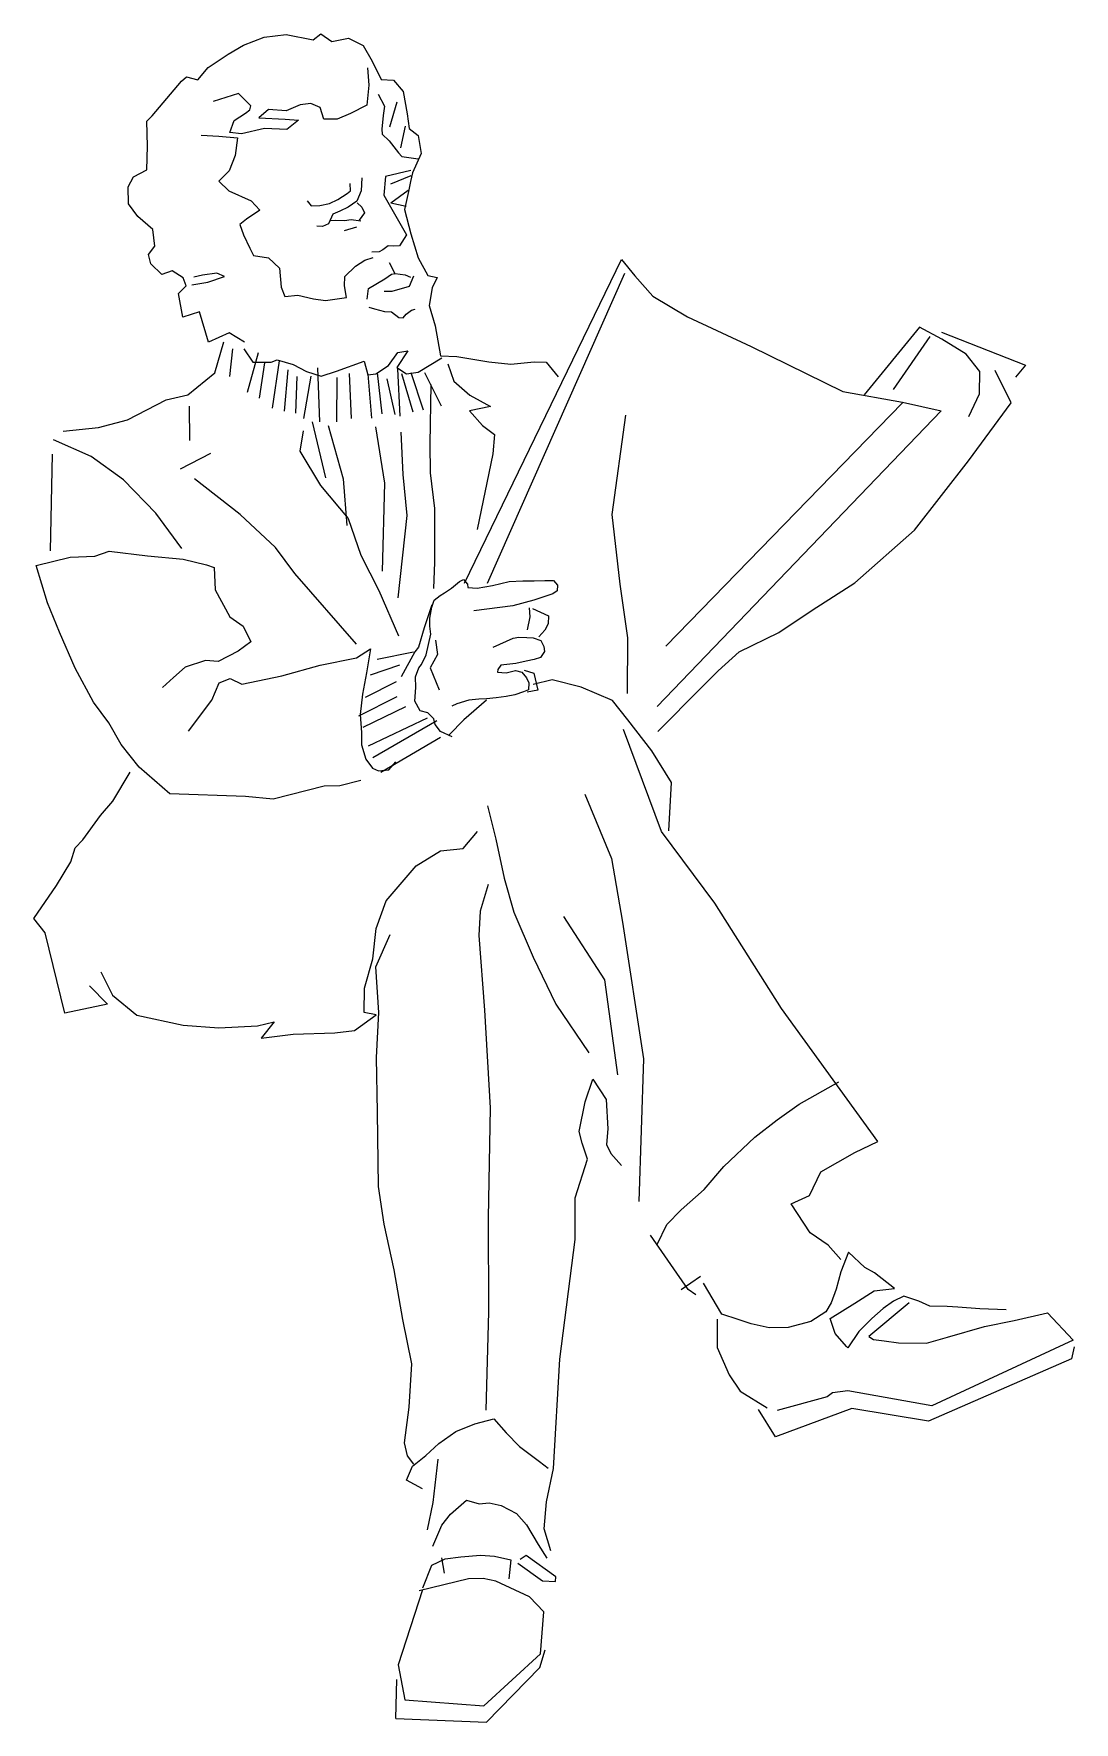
# Model space of a CAD drawing. Header units: millimetres. Extents: x -1630.63 to -1629.78, y 1789.19 to 1790.57.
import ezdxf

# ---------------------------------------------------------------- set-up
doc = ezdxf.new("R2010")
doc.units = ezdxf.units.MM
doc.header["$LTSCALE"] = 10
doc.layers.add('Humanos', color=2, linetype='Continuous')

msp = doc.modelspace()

# ---------------------------------------------------------------- linework, layer by layer
at = {"layer": 'Humanos'}
for p, q in [((-1630.4705, 1790.5507), (-1630.4578, 1790.5581)), ((-1630.4578, 1790.5581), (-1630.4411, 1790.5646)), ((-1630.4411, 1790.5646), (-1630.423, 1790.5666)), ((-1630.423, 1790.5666), (-1630.4011, 1790.5623)), ((-1630.4011, 1790.5623), (-1630.3949, 1790.5673)), ((-1630.3949, 1790.5673), (-1630.386, 1790.561)), ((-1630.386, 1790.561), (-1630.3723, 1790.5637)), ((-1630.3723, 1790.5637), (-1630.3605, 1790.5577)), ((-1630.3605, 1790.5577), (-1630.3531, 1790.5451)), ((-1630.4868, 1790.5399), (-1630.4705, 1790.5507)), ((-1630.3531, 1790.5451), (-1630.3458, 1790.53)), ((-1630.5322, 1790.5004), (-1630.5084, 1790.5288)), ((-1630.5084, 1790.5288), (-1630.5042, 1790.5321)), ((-1630.5042, 1790.5321), (-1630.495, 1790.5299)), ((-1630.495, 1790.5299), (-1630.4868, 1790.5399)), ((-1630.3569, 1790.5395), (-1630.3559, 1790.5254)), ((-1630.3458, 1790.53), (-1630.3358, 1790.5294)), ((-1630.3358, 1790.5294), (-1630.3277, 1790.5203)), ((-1630.4619, 1790.5187), (-1630.4826, 1790.5122)), ((-1630.4519, 1790.5086), (-1630.4619, 1790.5187)), ((-1630.3559, 1790.5254), (-1630.3575, 1790.5092)), ((-1630.3481, 1790.518), (-1630.3429, 1790.5083)), ((-1630.3277, 1790.5203), (-1630.3246, 1790.502)), ((-1630.5366, 1790.496), (-1630.5322, 1790.5004)), ((-1630.4655, 1790.4966), (-1630.4563, 1790.5025)), ((-1630.4563, 1790.5025), (-1630.4526, 1790.5052)), ((-1630.4526, 1790.5052), (-1630.4519, 1790.5086)), ((-1630.4375, 1790.5055), (-1630.4455, 1790.4989)), ((-1630.423, 1790.5046), (-1630.4375, 1790.5055)), ((-1630.4116, 1790.5093), (-1630.423, 1790.5046)), ((-1630.4029, 1790.5106), (-1630.4116, 1790.5093)), ((-1630.3954, 1790.5072), (-1630.4029, 1790.5106)), ((-1630.3924, 1790.4977), (-1630.3954, 1790.5072)), ((-1630.3707, 1790.5023), (-1630.3815, 1790.4976)), ((-1630.3575, 1790.5092), (-1630.3707, 1790.5023)), ((-1630.344, 1790.5007), (-1630.3451, 1790.4897)), ((-1630.3429, 1790.5083), (-1630.344, 1790.5007)), ((-1630.3387, 1790.4916), (-1630.3328, 1790.5118)), ((-1630.3246, 1790.502), (-1630.3229, 1790.4902)), ((-1630.536, 1790.4756), (-1630.5366, 1790.496)), ((-1630.4689, 1790.4869), (-1630.4655, 1790.4966)), ((-1630.4596, 1790.4857), (-1630.4689, 1790.4869)), ((-1630.4407, 1790.49), (-1630.4596, 1790.4857)), ((-1630.4455, 1790.4989), (-1630.4239, 1790.4977)), ((-1630.4227, 1790.4894), (-1630.4407, 1790.49)), ((-1630.4239, 1790.4977), (-1630.413, 1790.497)), ((-1630.413, 1790.497), (-1630.4227, 1790.4894)), ((-1630.3815, 1790.4976), (-1630.3924, 1790.4977)), ((-1630.3451, 1790.4897), (-1630.3448, 1790.4856)), ((-1630.3297, 1790.4743), (-1630.3258, 1790.492)), ((-1630.3229, 1790.4902), (-1630.3157, 1790.4845)), ((-1630.5366, 1790.4563), (-1630.536, 1790.4756)), ((-1630.4923, 1790.4848), (-1630.4779, 1790.484)), ((-1630.4779, 1790.484), (-1630.4628, 1790.4824)), ((-1630.4628, 1790.4824), (-1630.4648, 1790.468)), ((-1630.3448, 1790.4856), (-1630.3393, 1790.48)), ((-1630.3393, 1790.48), (-1630.3317, 1790.4702)), ((-1630.3157, 1790.4845), (-1630.3131, 1790.4698)), ((-1630.4648, 1790.468), (-1630.4695, 1790.4555)), ((-1630.3317, 1790.4702), (-1630.3289, 1790.4672)), ((-1630.3289, 1790.4672), (-1630.3157, 1790.4653)), ((-1630.3131, 1790.4698), (-1630.3203, 1790.4539)), ((-1630.5518, 1790.4427), (-1630.5474, 1790.4506)), ((-1630.5474, 1790.4506), (-1630.5366, 1790.4563)), ((-1630.4695, 1790.4555), (-1630.4781, 1790.4472)), ((-1630.4781, 1790.4472), (-1630.4699, 1790.4392)), ((-1630.3708, 1790.4393), (-1630.3711, 1790.4454)), ((-1630.3614, 1790.4498), (-1630.362, 1790.4393)), ((-1630.3422, 1790.451), (-1630.3435, 1790.4359)), ((-1630.3215, 1790.4559), (-1630.3422, 1790.451)), ((-1630.3379, 1790.4451), (-1630.3212, 1790.4518)), ((-1630.3219, 1790.447), (-1630.3235, 1790.4389)), ((-1630.3203, 1790.4539), (-1630.3219, 1790.447)), ((-1630.5515, 1790.4287), (-1630.5518, 1790.4427)), ((-1630.4699, 1790.4392), (-1630.4517, 1790.4311)), ((-1630.3877, 1790.4291), (-1630.381, 1790.4322)), ((-1630.381, 1790.4322), (-1630.3733, 1790.4371)), ((-1630.3733, 1790.4371), (-1630.3708, 1790.4393)), ((-1630.362, 1790.4393), (-1630.3655, 1790.4309)), ((-1630.3435, 1790.4359), (-1630.3251, 1790.4034)), ((-1630.3379, 1790.4296), (-1630.3237, 1790.4398)), ((-1630.3235, 1790.4389), (-1630.3267, 1790.424)), ((-1630.5439, 1790.4183), (-1630.5515, 1790.4287)), ((-1630.5317, 1790.4078), (-1630.5439, 1790.4183)), ((-1630.4445, 1790.4237), (-1630.4554, 1790.4162)), ((-1630.4517, 1790.4311), (-1630.4445, 1790.4237)), ((-1630.4059, 1790.4312), (-1630.4027, 1790.4271)), ((-1630.4027, 1790.4271), (-1630.3958, 1790.4274)), ((-1630.3958, 1790.4274), (-1630.3877, 1790.4291)), ((-1630.3852, 1790.4203), (-1630.3887, 1790.4124)), ((-1630.3793, 1790.4228), (-1630.3852, 1790.4203)), ((-1630.3727, 1790.4259), (-1630.3793, 1790.4228)), ((-1630.3655, 1790.4309), (-1630.3727, 1790.4259)), ((-1630.3652, 1790.4296), (-1630.3614, 1790.4261)), ((-1630.3592, 1790.4214), (-1630.3637, 1790.4153)), ((-1630.3614, 1790.4261), (-1630.3592, 1790.4214)), ((-1630.3379, 1790.4296), (-1630.3254, 1790.4267)), ((-1630.3267, 1790.424), (-1630.3215, 1790.4043)), ((-1630.5302, 1790.3942), (-1630.5317, 1790.4078)), ((-1630.4554, 1790.4162), (-1630.461, 1790.4119)), ((-1630.461, 1790.4119), (-1630.458, 1790.4035)), ((-1630.3935, 1790.4103), (-1630.3981, 1790.4106)), ((-1630.3887, 1790.4124), (-1630.3935, 1790.4103)), ((-1630.3874, 1790.4151), (-1630.3832, 1790.4155)), ((-1630.3832, 1790.4155), (-1630.3757, 1790.4151)), ((-1630.3757, 1790.4151), (-1630.3703, 1790.416)), ((-1630.3755, 1790.4069), (-1630.3655, 1790.4099)), ((-1630.3703, 1790.416), (-1630.3622, 1790.4148)), ((-1630.3215, 1790.4043), (-1630.3156, 1790.3848)), ((-1630.5352, 1790.3875), (-1630.5302, 1790.3942)), ((-1630.458, 1790.4035), (-1630.4528, 1790.3927)), ((-1630.4528, 1790.3927), (-1630.4496, 1790.3867)), ((-1630.3444, 1790.3912), (-1630.3473, 1790.3895)), ((-1630.3401, 1790.3944), (-1630.3444, 1790.3912)), ((-1630.3354, 1790.3941), (-1630.3401, 1790.3944)), ((-1630.3307, 1790.3944), (-1630.3354, 1790.3941)), ((-1630.3251, 1790.4034), (-1630.3307, 1790.3944)), ((-1630.5333, 1790.3799), (-1630.5352, 1790.3875)), ((-1630.5245, 1790.3712), (-1630.5333, 1790.3799)), ((-1630.4496, 1790.3867), (-1630.4374, 1790.3848)), ((-1630.4374, 1790.3848), (-1630.4286, 1790.3762)), ((-1630.3753, 1790.3696), (-1630.3667, 1790.3778)), ((-1630.3667, 1790.3778), (-1630.3589, 1790.3827)), ((-1630.3589, 1790.3827), (-1630.3523, 1790.3851)), ((-1630.3473, 1790.3895), (-1630.3532, 1790.3893)), ((-1630.3392, 1790.3809), (-1630.3344, 1790.3713)), ((-1630.3156, 1790.3848), (-1630.3076, 1790.3704)), ((-1630.2777, 1790.1196), (-1630.15, 1790.3835)), ((-1630.15, 1790.3835), (-1630.1391, 1790.37)), ((-1630.5161, 1790.3742), (-1630.5245, 1790.3712)), ((-1630.5071, 1790.3684), (-1630.5161, 1790.3742)), ((-1630.5047, 1790.3619), (-1630.5071, 1790.3684)), ((-1630.5, 1790.3628), (-1630.487, 1790.3649)), ((-1630.4914, 1790.3705), (-1630.4984, 1790.369)), ((-1630.4796, 1790.3721), (-1630.4914, 1790.3705)), ((-1630.487, 1790.3649), (-1630.4733, 1790.3694)), ((-1630.4733, 1790.3694), (-1630.4796, 1790.3721)), ((-1630.4286, 1790.3762), (-1630.4271, 1790.3609)), ((-1630.3757, 1790.362), (-1630.3753, 1790.3696)), ((-1630.3561, 1790.3597), (-1630.3428, 1790.3677)), ((-1630.3428, 1790.3677), (-1630.3374, 1790.3714)), ((-1630.3374, 1790.3714), (-1630.3344, 1790.3719)), ((-1630.3344, 1790.3719), (-1630.3263, 1790.3708)), ((-1630.3263, 1790.3708), (-1630.3217, 1790.3689)), ((-1630.3193, 1790.3699), (-1630.3228, 1790.3613)), ((-1630.3076, 1790.3704), (-1630.3002, 1790.3688)), ((-1630.3002, 1790.3688), (-1630.3042, 1790.3602)), ((-1630.2591, 1790.1197), (-1630.1471, 1790.3722)), ((-1630.1391, 1790.37), (-1630.1244, 1790.3534)), ((-1630.5109, 1790.3557), (-1630.5047, 1790.3619)), ((-1630.5073, 1790.3364), (-1630.5109, 1790.3557)), ((-1630.4271, 1790.3609), (-1630.4241, 1790.3531)), ((-1630.4241, 1790.3531), (-1630.4135, 1790.3543)), ((-1630.4135, 1790.3543), (-1630.4009, 1790.3513)), ((-1630.4009, 1790.3513), (-1630.3911, 1790.35)), ((-1630.3911, 1790.35), (-1630.374, 1790.3525)), ((-1630.374, 1790.3525), (-1630.3757, 1790.362)), ((-1630.3572, 1790.3511), (-1630.3561, 1790.3597)), ((-1630.337, 1790.3574), (-1630.3434, 1790.3573)), ((-1630.3228, 1790.3613), (-1630.337, 1790.3574)), ((-1630.3042, 1790.3602), (-1630.3067, 1790.3459)), ((-1630.1244, 1790.3534), (-1630.0962, 1790.3366)), ((-1630.4936, 1790.3408), (-1630.5073, 1790.3364)), ((-1630.4863, 1790.3159), (-1630.4936, 1790.3408)), ((-1630.3558, 1790.3445), (-1630.3512, 1790.3431)), ((-1630.3512, 1790.3431), (-1630.3431, 1790.341)), ((-1630.3431, 1790.341), (-1630.3373, 1790.3406)), ((-1630.3373, 1790.3406), (-1630.3313, 1790.3361)), ((-1630.3313, 1790.3361), (-1630.3278, 1790.3359)), ((-1630.3278, 1790.3359), (-1630.3253, 1790.3388)), ((-1630.3253, 1790.3388), (-1630.3209, 1790.342)), ((-1630.3209, 1790.342), (-1630.318, 1790.343)), ((-1630.3067, 1790.3459), (-1630.3018, 1790.3292)), ((-1630.0962, 1790.3366), (-1630.0444, 1790.3126)), ((-1630.4696, 1790.3237), (-1630.4863, 1790.3159)), ((-1630.4572, 1790.316), (-1630.4696, 1790.3237)), ((-1630.3018, 1790.3292), (-1630.2974, 1790.305)), ((-1629.9071, 1790.3281), (-1629.9523, 1790.273)), ((-1629.889, 1790.3184), (-1629.9071, 1790.3281)), ((-1629.8892, 1790.3242), (-1629.8208, 1790.2974)), ((-1630.4813, 1790.2911), (-1630.474, 1790.3163)), ((-1630.4668, 1790.3107), (-1630.4693, 1790.2881)), ((-1630.4575, 1790.3107), (-1630.4504, 1790.2998)), ((-1630.3398, 1790.297), (-1630.3322, 1790.3077)), ((-1630.324, 1790.3089), (-1630.3329, 1790.2954)), ((-1630.3322, 1790.3077), (-1630.324, 1790.3089)), ((-1630.0444, 1790.3126), (-1629.9696, 1790.2757)), ((-1629.8987, 1790.3206), (-1629.9287, 1790.2775)), ((-1629.8692, 1790.3061), (-1629.889, 1790.3184)), ((-1630.446, 1790.3072), (-1630.4549, 1790.2751)), ((-1630.4504, 1790.2998), (-1630.4353, 1790.2996)), ((-1630.4407, 1790.2992), (-1630.4451, 1790.2704)), ((-1630.4353, 1790.2996), (-1630.4305, 1790.3017)), ((-1630.4289, 1790.3009), (-1630.4346, 1790.2623)), ((-1630.4305, 1790.3017), (-1630.4174, 1790.2979)), ((-1630.4174, 1790.2979), (-1630.4066, 1790.2921)), ((-1630.3977, 1790.2951), (-1630.3961, 1790.2512)), ((-1630.3821, 1790.2924), (-1630.3595, 1790.3004)), ((-1630.3595, 1790.3004), (-1630.3566, 1790.2893)), ((-1630.3502, 1790.2901), (-1630.3398, 1790.297)), ((-1630.3329, 1790.2954), (-1630.3251, 1790.2903)), ((-1630.3325, 1790.2942), (-1630.3306, 1790.2556)), ((-1630.3157, 1790.2916), (-1630.2963, 1790.3033)), ((-1630.2974, 1790.305), (-1630.2841, 1790.3042)), ((-1630.2915, 1790.2983), (-1630.2864, 1790.2841)), ((-1630.2841, 1790.3042), (-1630.258, 1790.2999)), ((-1630.258, 1790.2999), (-1630.24, 1790.2982)), ((-1630.24, 1790.2982), (-1630.2212, 1790.3001)), ((-1630.2212, 1790.3001), (-1630.2114, 1790.2996)), ((-1630.2114, 1790.2996), (-1630.2016, 1790.2878)), ((-1629.8579, 1790.2921), (-1629.8692, 1790.3061)), ((-1629.8208, 1790.2974), (-1629.829, 1790.2874)), ((-1630.5033, 1790.2732), (-1630.4813, 1790.2911)), ((-1630.4217, 1790.2935), (-1630.4248, 1790.2599)), ((-1630.4145, 1790.2879), (-1630.4155, 1790.2582)), ((-1630.4088, 1790.2538), (-1630.4028, 1790.2884)), ((-1630.4066, 1790.2921), (-1630.3946, 1790.2884)), ((-1630.3946, 1790.2884), (-1630.3821, 1790.2924)), ((-1630.3819, 1790.2872), (-1630.3821, 1790.2511)), ((-1630.3717, 1790.2906), (-1630.3703, 1790.2539)), ((-1630.3566, 1790.2893), (-1630.3502, 1790.2901)), ((-1630.3566, 1790.2898), (-1630.3535, 1790.2541)), ((-1630.349, 1790.2911), (-1630.3451, 1790.2576)), ((-1630.3411, 1790.286), (-1630.3346, 1790.257)), ((-1630.3292, 1790.2905), (-1630.3199, 1790.2592)), ((-1630.3251, 1790.2903), (-1630.3157, 1790.2916)), ((-1630.3215, 1790.2912), (-1630.3116, 1790.261)), ((-1630.3105, 1790.2913), (-1630.2969, 1790.2642)), ((-1630.3052, 1790.2816), (-1630.3062, 1790.2332)), ((-1630.2864, 1790.2841), (-1630.2736, 1790.2728)), ((-1629.8583, 1790.274), (-1629.8579, 1790.2921)), ((-1629.8325, 1790.2666), (-1629.8455, 1790.293)), ((-1630.5523, 1790.2527), (-1630.521, 1790.2689)), ((-1630.521, 1790.2689), (-1630.5033, 1790.2732)), ((-1630.2736, 1790.2728), (-1630.2566, 1790.2637)), ((-1630.1139, 1790.0683), (-1629.9211, 1790.2666)), ((-1629.9696, 1790.2757), (-1629.9211, 1790.2671)), ((-1629.9211, 1790.2671), (-1629.8894, 1790.2601)), ((-1629.8672, 1790.2192), (-1629.8325, 1790.2666)), ((-1629.867, 1790.2553), (-1629.8583, 1790.274)), ((-1630.576, 1790.2464), (-1630.5523, 1790.2527)), ((-1630.5022, 1790.2638), (-1630.5019, 1790.2358)), ((-1630.2566, 1790.2637), (-1630.2738, 1790.26)), ((-1630.2738, 1790.26), (-1630.2633, 1790.2482)), ((-1630.1467, 1790.2565), (-1630.1579, 1790.1757)), ((-1629.8894, 1790.2601), (-1630.1208, 1790.019)), ((-1630.6048, 1790.2434), (-1630.576, 1790.2464)), ((-1630.4094, 1790.2438), (-1630.4121, 1790.2271)), ((-1630.4019, 1790.251), (-1630.3912, 1790.2055)), ((-1630.3888, 1790.248), (-1630.3766, 1790.2046)), ((-1630.3504, 1790.2469), (-1630.343, 1790.201)), ((-1630.3296, 1790.2427), (-1630.3281, 1790.2083)), ((-1630.2633, 1790.2482), (-1630.2533, 1790.2407)), ((-1630.2533, 1790.2407), (-1630.2547, 1790.2251)), ((-1630.582, 1790.2229), (-1630.6128, 1790.2363)), ((-1630.5091, 1790.2129), (-1630.4845, 1790.2255)), ((-1630.4121, 1790.2271), (-1630.3951, 1790.1993)), ((-1630.3062, 1790.2332), (-1630.3059, 1790.2094)), ((-1630.2547, 1790.2251), (-1630.2676, 1790.1634)), ((-1630.615, 1790.146), (-1630.6135, 1790.2247)), ((-1630.5557, 1790.2039), (-1630.582, 1790.2229)), ((-1629.9113, 1790.1627), (-1629.8672, 1790.2192)), ((-1630.5293, 1790.1767), (-1630.5557, 1790.2039)), ((-1630.4606, 1790.1756), (-1630.4979, 1790.2046)), ((-1630.3951, 1790.1993), (-1630.3726, 1790.1724)), ((-1630.3766, 1790.2046), (-1630.3736, 1790.1666)), ((-1630.343, 1790.201), (-1630.3448, 1790.1293)), ((-1630.3281, 1790.2083), (-1630.3247, 1790.1748)), ((-1630.3059, 1790.2094), (-1630.3022, 1790.1805)), ((-1630.5081, 1790.148), (-1630.5293, 1790.1767)), ((-1630.4318, 1790.1488), (-1630.4606, 1790.1756)), ((-1630.3726, 1790.1724), (-1630.3622, 1790.1425)), ((-1630.3247, 1790.1748), (-1630.3321, 1790.1076)), ((-1630.3022, 1790.1805), (-1630.3024, 1790.1367)), ((-1630.1579, 1790.1757), (-1630.1512, 1790.1187)), ((-1629.9599, 1790.12), (-1629.9113, 1790.1627)), ((-1630.5791, 1790.1416), (-1630.5673, 1790.1456)), ((-1630.5673, 1790.1456), (-1630.536, 1790.142)), ((-1630.416, 1790.1276), (-1630.4318, 1790.1488)), ((-1630.3622, 1790.1425), (-1630.3475, 1790.1137)), ((-1630.6269, 1790.1339), (-1630.599, 1790.1409)), ((-1630.6175, 1790.1035), (-1630.6269, 1790.1339)), ((-1630.599, 1790.1409), (-1630.5791, 1790.1416)), ((-1630.536, 1790.142), (-1630.507, 1790.1391)), ((-1630.507, 1790.1391), (-1630.4879, 1790.1345)), ((-1630.4879, 1790.1345), (-1630.4817, 1790.1325)), ((-1630.4817, 1790.1325), (-1630.4809, 1790.1143)), ((-1630.3024, 1790.1367), (-1630.3031, 1790.1153)), ((-1630.3657, 1790.0699), (-1630.416, 1790.1276)), ((-1630.294, 1790.1117), (-1630.2885, 1790.1156)), ((-1630.2885, 1790.1156), (-1630.2818, 1790.121)), ((-1630.2818, 1790.121), (-1630.2787, 1790.1225)), ((-1630.2787, 1790.1225), (-1630.2754, 1790.1188)), ((-1630.2754, 1790.1188), (-1630.2751, 1790.116)), ((-1630.2751, 1790.116), (-1630.2675, 1790.1156)), ((-1630.2675, 1790.1156), (-1630.255, 1790.1177)), ((-1630.255, 1790.1177), (-1630.2415, 1790.1211)), ((-1630.2415, 1790.1211), (-1630.2303, 1790.1216)), ((-1630.2303, 1790.1216), (-1630.221, 1790.1215)), ((-1630.221, 1790.1215), (-1630.2123, 1790.1217)), ((-1630.2123, 1790.1217), (-1630.2053, 1790.1218)), ((-1630.2053, 1790.1218), (-1630.202, 1790.1181)), ((-1630.202, 1790.1181), (-1630.2023, 1790.1135)), ((-1630.1512, 1790.1187), (-1630.145, 1790.0752)), ((-1629.9945, 1790.0975), (-1629.9599, 1790.12)), ((-1630.6077, 1790.0796), (-1630.6175, 1790.1035)), ((-1630.4809, 1790.1143), (-1630.4689, 1790.0921)), ((-1630.3475, 1790.1137), (-1630.3315, 1790.0766)), ((-1630.3044, 1790.1019), (-1630.3108, 1790.0831)), ((-1630.3045, 1790.1002), (-1630.3025, 1790.1059)), ((-1630.3025, 1790.1059), (-1630.2976, 1790.1096)), ((-1630.2976, 1790.1096), (-1630.294, 1790.1117)), ((-1630.2214, 1790.1059), (-1630.2385, 1790.1011)), ((-1630.2059, 1790.1109), (-1630.2214, 1790.1059)), ((-1630.2023, 1790.1135), (-1630.2059, 1790.1109)), ((-1630.4689, 1790.0921), (-1630.4582, 1790.0845)), ((-1630.3062, 1790.091), (-1630.3045, 1790.1002)), ((-1630.3061, 1790.0845), (-1630.3062, 1790.091)), ((-1630.2385, 1790.1011), (-1630.2702, 1790.0971)), ((-1630.2245, 1790.0921), (-1630.2268, 1790.0817)), ((-1630.2252, 1790.0996), (-1630.2245, 1790.0921)), ((-1630.2223, 1790.099), (-1630.2093, 1790.0929)), ((-1630.2093, 1790.0929), (-1630.2097, 1790.0866)), ((-1630.0217, 1790.0793), (-1629.9945, 1790.0975)), ((-1630.5949, 1790.0504), (-1630.6077, 1790.0796)), ((-1630.4582, 1790.0845), (-1630.4519, 1790.0718)), ((-1630.3108, 1790.0831), (-1630.3152, 1790.0675)), ((-1630.3091, 1790.0613), (-1630.3053, 1790.0781)), ((-1630.3053, 1790.0781), (-1630.3061, 1790.0845)), ((-1630.2544, 1790.0675), (-1630.2383, 1790.0747)), ((-1630.2383, 1790.0747), (-1630.2336, 1790.0756)), ((-1630.2336, 1790.0756), (-1630.2271, 1790.0753)), ((-1630.2271, 1790.0753), (-1630.222, 1790.075)), ((-1630.222, 1790.075), (-1630.2156, 1790.0729)), ((-1630.2123, 1790.0814), (-1630.2173, 1790.0759)), ((-1630.2097, 1790.0866), (-1630.2123, 1790.0814)), ((-1630.145, 1790.0752), (-1630.1453, 1790.0297)), ((-1630.0541, 1790.0637), (-1630.0217, 1790.0793)), ((-1630.4623, 1790.0643), (-1630.4785, 1790.0559)), ((-1630.4519, 1790.0718), (-1630.4623, 1790.0643)), ((-1630.3659, 1790.0587), (-1630.3543, 1790.0662)), ((-1630.3543, 1790.0662), (-1630.3577, 1790.0466)), ((-1630.3489, 1790.0578), (-1630.3194, 1790.0637)), ((-1630.3183, 1790.0637), (-1630.3294, 1790.0433)), ((-1630.3152, 1790.0675), (-1630.3183, 1790.0637)), ((-1630.313, 1790.0534), (-1630.3091, 1790.0613)), ((-1630.2997, 1790.0614), (-1630.3057, 1790.0506)), ((-1630.3014, 1790.0732), (-1630.2997, 1790.0614)), ((-1630.2126, 1790.0639), (-1630.2159, 1790.059)), ((-1630.2156, 1790.0729), (-1630.2131, 1790.0681)), ((-1630.2131, 1790.0681), (-1630.2126, 1790.0639)), ((-1630.0713, 1790.0483), (-1630.0541, 1790.0637)), ((-1630.5801, 1790.0227), (-1630.5949, 1790.0504)), ((-1630.5055, 1790.0511), (-1630.5149, 1790.0428)), ((-1630.4889, 1790.0565), (-1630.5055, 1790.0511)), ((-1630.4785, 1790.0559), (-1630.4889, 1790.0565)), ((-1630.4267, 1790.0442), (-1630.3953, 1790.0529)), ((-1630.3953, 1790.0529), (-1630.3659, 1790.0587)), ((-1630.3577, 1790.0466), (-1630.361, 1790.0293)), ((-1630.3543, 1790.0448), (-1630.3305, 1790.0532)), ((-1630.3178, 1790.0432), (-1630.315, 1790.0507)), ((-1630.315, 1790.0507), (-1630.313, 1790.0534)), ((-1630.3057, 1790.0506), (-1630.2985, 1790.0327)), ((-1630.2508, 1790.0493), (-1630.2509, 1790.047)), ((-1630.2509, 1790.047), (-1630.2439, 1790.0466)), ((-1630.2483, 1790.0527), (-1630.2508, 1790.0493)), ((-1630.236, 1790.0543), (-1630.2483, 1790.0527)), ((-1630.2439, 1790.0466), (-1630.2363, 1790.0485)), ((-1630.2363, 1790.0485), (-1630.2311, 1790.047)), ((-1630.2277, 1790.0561), (-1630.236, 1790.0543)), ((-1630.2311, 1790.047), (-1630.2274, 1790.0426)), ((-1630.2293, 1790.0486), (-1630.2213, 1790.0464)), ((-1630.2212, 1790.0574), (-1630.2277, 1790.0561)), ((-1630.2213, 1790.0464), (-1630.218, 1790.0323)), ((-1630.2159, 1790.059), (-1630.2212, 1790.0574)), ((-1630.0849, 1790.0344), (-1630.0713, 1790.0483)), ((-1630.5149, 1790.0428), (-1630.524, 1790.0347)), ((-1630.4838, 1790.0242), (-1630.4778, 1790.0384)), ((-1630.4778, 1790.0384), (-1630.4688, 1790.042)), ((-1630.4688, 1790.042), (-1630.4592, 1790.0373)), ((-1630.4592, 1790.0373), (-1630.4267, 1790.0442)), ((-1630.3584, 1790.0268), (-1630.3331, 1790.0394)), ((-1630.3182, 1790.0234), (-1630.3176, 1790.0345)), ((-1630.3176, 1790.0345), (-1630.3178, 1790.0432)), ((-1630.2256, 1790.0327), (-1630.2297, 1790.0311)), ((-1630.2274, 1790.0426), (-1630.2253, 1790.0385)), ((-1630.2253, 1790.0385), (-1630.2256, 1790.0327)), ((-1630.2065, 1790.0409), (-1630.2218, 1790.0371)), ((-1630.1828, 1790.0349), (-1630.2065, 1790.0409)), ((-1630.1573, 1790.0241), (-1630.1828, 1790.0349)), ((-1630.1203, 1789.9987), (-1630.0849, 1790.0344)), ((-1630.5676, 1790.0057), (-1630.5801, 1790.0227)), ((-1630.5027, 1789.999), (-1630.4838, 1790.0242)), ((-1630.3639, 1790.0115), (-1630.3327, 1790.0272)), ((-1630.361, 1790.0293), (-1630.3627, 1790.0126)), ((-1630.3603, 1790.0024), (-1630.3255, 1790.0191)), ((-1630.314, 1790.0156), (-1630.3182, 1790.0234)), ((-1630.284, 1790.0214), (-1630.2882, 1790.0193)), ((-1630.2744, 1790.0243), (-1630.284, 1790.0214)), ((-1630.2599, 1790.0242), (-1630.2783, 1790.0082)), ((-1630.2662, 1790.025), (-1630.2744, 1790.0243)), ((-1630.2598, 1790.0253), (-1630.2662, 1790.025)), ((-1630.2521, 1790.0261), (-1630.2598, 1790.0253)), ((-1630.2439, 1790.0272), (-1630.2521, 1790.0261)), ((-1630.2368, 1790.0287), (-1630.2439, 1790.0272)), ((-1630.2297, 1790.0311), (-1630.2368, 1790.0287)), ((-1630.218, 1790.0323), (-1630.2269, 1790.0309)), ((-1630.1447, 1790.0082), (-1630.1573, 1790.0241)), ((-1630.5576, 1789.9881), (-1630.5676, 1790.0057)), ((-1630.3627, 1790.0126), (-1630.3617, 1789.9979)), ((-1630.356, 1789.987), (-1630.308, 1790.0099)), ((-1630.3524, 1789.9775), (-1630.3005, 1790.0078)), ((-1630.3078, 1790.0141), (-1630.314, 1790.0156)), ((-1630.3027, 1790.0091), (-1630.3078, 1790.0141)), ((-1630.3018, 1790.0044), (-1630.3027, 1790.0091)), ((-1630.2783, 1790.0082), (-1630.2902, 1789.9961)), ((-1630.1252, 1789.9831), (-1630.1447, 1790.0082)), ((-1630.3617, 1789.9979), (-1630.3617, 1789.988)), ((-1630.3461, 1789.9655), (-1630.2973, 1789.9942)), ((-1630.2975, 1789.9988), (-1630.3018, 1790.0044)), ((-1630.2879, 1789.9943), (-1630.2975, 1789.9988)), ((-1630.1173, 1789.9174), (-1630.1482, 1790.0003)), ((-1630.5429, 1789.9698), (-1630.5576, 1789.9881)), ((-1630.3617, 1789.988), (-1630.3583, 1789.9762)), ((-1630.1092, 1789.9572), (-1630.1252, 1789.9831)), ((-1630.5643, 1789.9419), (-1630.5501, 1789.9655)), ((-1630.518, 1789.948), (-1630.5429, 1789.9698)), ((-1630.3583, 1789.9762), (-1630.3529, 1789.9689)), ((-1630.3529, 1789.9689), (-1630.3478, 1789.9668)), ((-1630.3478, 1789.9668), (-1630.3396, 1789.9674)), ((-1630.3396, 1789.9674), (-1630.3339, 1789.9741)), ((-1630.3922, 1789.9541), (-1630.4336, 1789.9437)), ((-1630.3793, 1789.9546), (-1630.3922, 1789.9541)), ((-1630.3623, 1789.9589), (-1630.3793, 1789.9546)), ((-1630.1114, 1789.9177), (-1630.1092, 1789.9572)), ((-1630.5743, 1789.9303), (-1630.5643, 1789.9419)), ((-1630.4563, 1789.9457), (-1630.518, 1789.948)), ((-1630.4336, 1789.9437), (-1630.4563, 1789.9457)), ((-1630.259, 1789.9383), (-1630.2524, 1789.9111)), ((-1630.1797, 1789.9478), (-1630.1582, 1789.8952)), ((-1630.5889, 1789.9106), (-1630.5743, 1789.9303)), ((-1630.5951, 1789.904), (-1630.5889, 1789.9106)), ((-1630.279, 1789.9033), (-1630.2672, 1789.9173)), ((-1630.2524, 1789.9111), (-1630.2454, 1789.8792)), ((-1630.074, 1789.8589), (-1630.1173, 1789.9174)), ((-1630.5986, 1789.8925), (-1630.5951, 1789.904)), ((-1630.3173, 1789.8892), (-1630.2973, 1789.9015)), ((-1630.2973, 1789.9015), (-1630.279, 1789.9033)), ((-1630.1582, 1789.8952), (-1630.149, 1789.8434)), ((-1630.6102, 1789.8734), (-1630.5986, 1789.8925)), ((-1630.3416, 1789.8609), (-1630.3173, 1789.8892)), ((-1630.6287, 1789.8465), (-1630.6102, 1789.8734)), ((-1630.2585, 1789.8742), (-1630.2651, 1789.8524)), ((-1630.2454, 1789.8792), (-1630.2377, 1789.8515)), ((-1630.3499, 1789.8381), (-1630.3416, 1789.8609)), ((-1630.0195, 1789.773), (-1630.074, 1789.8589)), ((-1630.6194, 1789.8348), (-1630.6287, 1789.8465)), ((-1630.2651, 1789.8524), (-1630.2662, 1789.8326)), ((-1630.2377, 1789.8515), (-1630.2218, 1789.8149)), ((-1630.1971, 1789.848), (-1630.1639, 1789.7964)), ((-1630.149, 1789.8434), (-1630.1321, 1789.7321)), ((-1630.6034, 1789.7692), (-1630.6194, 1789.8348)), ((-1630.3524, 1789.8136), (-1630.3499, 1789.8381)), ((-1630.35, 1789.8071), (-1630.3385, 1789.8333)), ((-1630.2662, 1789.8326), (-1630.2616, 1789.7717)), ((-1630.3592, 1789.7895), (-1630.3524, 1789.8136)), ((-1630.2218, 1789.8149), (-1630.2035, 1789.7766)), ((-1630.5741, 1789.803), (-1630.5647, 1789.7838)), ((-1630.3475, 1789.7697), (-1630.35, 1789.8071)), ((-1630.5834, 1789.7914), (-1630.5686, 1789.7765)), ((-1630.3596, 1789.7697), (-1630.3592, 1789.7895)), ((-1630.1639, 1789.7964), (-1630.1532, 1789.7189)), ((-1630.5686, 1789.7765), (-1630.6034, 1789.7692)), ((-1630.5647, 1789.7838), (-1630.5447, 1789.7675)), ((-1630.2616, 1789.7717), (-1630.2568, 1789.6922)), ((-1630.2035, 1789.7766), (-1630.1766, 1789.737)), ((-1629.9411, 1789.6647), (-1630.0195, 1789.773)), ((-1630.5447, 1789.7675), (-1630.5071, 1789.7595)), ((-1630.5071, 1789.7595), (-1630.4781, 1789.7574)), ((-1630.4781, 1789.7574), (-1630.4465, 1789.759)), ((-1630.4465, 1789.759), (-1630.433, 1789.7623)), ((-1630.433, 1789.7623), (-1630.4436, 1789.7489)), ((-1630.3675, 1789.755), (-1630.3499, 1789.768)), ((-1630.3499, 1789.768), (-1630.3596, 1789.7697)), ((-1630.3496, 1789.733), (-1630.3475, 1789.7697)), ((-1630.4436, 1789.7489), (-1630.4173, 1789.752)), ((-1630.4173, 1789.752), (-1630.3834, 1789.7531)), ((-1630.3834, 1789.7531), (-1630.3675, 1789.755)), ((-1630.3486, 1789.6886), (-1630.3496, 1789.733)), ((-1630.1321, 1789.7321), (-1630.1358, 1789.6158)), ((-1630.1796, 1789.6971), (-1630.1732, 1789.7154)), ((-1630.1732, 1789.7154), (-1630.1625, 1789.6989)), ((-1630.0053, 1789.6952), (-1629.9728, 1789.7132)), ((-1630.348, 1789.6279), (-1630.3486, 1789.6886)), ((-1630.2568, 1789.6922), (-1630.2585, 1789.6025)), ((-1630.1845, 1789.6729), (-1630.1796, 1789.6971)), ((-1630.1625, 1789.6989), (-1630.161, 1789.675)), ((-1630.023, 1789.6822), (-1630.0053, 1789.6952)), ((-1630.161, 1789.675), (-1630.1622, 1789.6622)), ((-1630.0413, 1789.6681), (-1630.023, 1789.6822)), ((-1630.182, 1789.6634), (-1630.1845, 1789.6729)), ((-1630.1776, 1789.6503), (-1630.182, 1789.6634)), ((-1630.1622, 1789.6622), (-1630.1587, 1789.655)), ((-1630.0665, 1789.6444), (-1630.0413, 1789.6681)), ((-1629.9597, 1789.6558), (-1629.9411, 1789.6647)), ((-1630.1876, 1789.6187), (-1630.1776, 1789.6503)), ((-1630.1587, 1789.655), (-1630.1499, 1789.6452)), ((-1629.9875, 1789.6399), (-1629.9597, 1789.6558)), ((-1630.0827, 1789.6255), (-1630.0665, 1789.6444)), ((-1629.9967, 1789.6206), (-1629.9875, 1789.6399)), ((-1630.3434, 1789.5974), (-1630.348, 1789.6279)), ((-1630.1012, 1789.6091), (-1630.0827, 1789.6255)), ((-1630.0118, 1789.614), (-1629.9967, 1789.6206)), ((-1630.1877, 1789.5849), (-1630.1876, 1789.6187)), ((-1630.113, 1789.597), (-1630.1012, 1789.6091)), ((-1629.9961, 1789.5902), (-1630.0118, 1789.614)), ((-1630.335, 1789.5602), (-1630.3434, 1789.5974)), ((-1630.2585, 1789.6025), (-1630.2582, 1789.526)), ((-1630.121, 1789.5806), (-1630.113, 1789.597)), ((-1630.2003, 1789.4872), (-1630.1877, 1789.5849)), ((-1630.0956, 1789.5441), (-1630.1263, 1789.5884)), ((-1629.9816, 1789.5801), (-1629.9961, 1789.5902)), ((-1629.9712, 1789.5685), (-1629.9816, 1789.5801)), ((-1629.9651, 1789.5745), (-1629.9711, 1789.5585)), ((-1629.9516, 1789.562), (-1629.9651, 1789.5745)), ((-1630.328, 1789.5195), (-1630.335, 1789.5602)), ((-1630.0856, 1789.5546), (-1630.1014, 1789.5438)), ((-1629.9711, 1789.5585), (-1629.975, 1789.5442)), ((-1629.9437, 1789.5576), (-1629.9516, 1789.562)), ((-1629.9276, 1789.545), (-1629.9437, 1789.5576)), ((-1630.0895, 1789.5396), (-1630.0956, 1789.5441)), ((-1630.0682, 1789.5239), (-1630.0831, 1789.5493)), ((-1629.975, 1789.5442), (-1629.9791, 1789.5333)), ((-1629.9598, 1789.5328), (-1629.9441, 1789.5429)), ((-1629.9441, 1789.5429), (-1629.9276, 1789.545)), ((-1629.9198, 1789.5387), (-1629.9282, 1789.5345)), ((-1629.9077, 1789.5345), (-1629.9198, 1789.5387)), ((-1630.2582, 1789.526), (-1630.2605, 1789.4457)), ((-1630.055, 1789.5197), (-1630.0682, 1789.5239)), ((-1629.9835, 1789.526), (-1629.9956, 1789.5179)), ((-1629.9791, 1789.5333), (-1629.9835, 1789.526)), ((-1629.9798, 1789.5205), (-1629.9598, 1789.5328)), ((-1629.9155, 1789.5331), (-1629.9485, 1789.5059)), ((-1629.9367, 1789.5285), (-1629.9459, 1789.5204)), ((-1629.9282, 1789.5345), (-1629.9367, 1789.5285)), ((-1629.8986, 1789.5305), (-1629.9077, 1789.5345)), ((-1629.8847, 1789.5302), (-1629.8986, 1789.5305)), ((-1629.876, 1789.5297), (-1629.8847, 1789.5302)), ((-1629.858, 1789.5282), (-1629.876, 1789.5297)), ((-1629.8365, 1789.5274), (-1629.858, 1789.5282)), ((-1629.83, 1789.5189), (-1629.8028, 1789.525)), ((-1629.8028, 1789.525), (-1629.7819, 1789.5028)), ((-1630.3208, 1789.4836), (-1630.328, 1789.5195)), ((-1630.072, 1789.52), (-1630.0721, 1789.4967)), ((-1630.0442, 1789.516), (-1630.055, 1789.5197)), ((-1630.0297, 1789.5129), (-1630.0442, 1789.516)), ((-1630.0141, 1789.5131), (-1630.0297, 1789.5129)), ((-1629.9956, 1789.5179), (-1630.0141, 1789.5131)), ((-1629.9759, 1789.5081), (-1629.9798, 1789.5205)), ((-1629.9565, 1789.5098), (-1629.9654, 1789.4964)), ((-1629.9459, 1789.5204), (-1629.9565, 1789.5098)), ((-1629.8844, 1789.5052), (-1629.8541, 1789.514)), ((-1629.8541, 1789.514), (-1629.83, 1789.5189)), ((-1630.0721, 1789.4967), (-1630.0623, 1789.4746)), ((-1629.9665, 1789.4976), (-1629.9759, 1789.5081)), ((-1629.9654, 1789.4964), (-1629.9665, 1789.4976)), ((-1629.9485, 1789.5059), (-1629.9445, 1789.5033)), ((-1629.9445, 1789.5033), (-1629.9359, 1789.5023)), ((-1629.9359, 1789.5023), (-1629.9243, 1789.5005)), ((-1629.9243, 1789.5005), (-1629.9015, 1789.5004)), ((-1629.9015, 1789.5004), (-1629.8844, 1789.5052)), ((-1629.7819, 1789.5028), (-1629.897, 1789.4493)), ((-1629.7811, 1789.4974), (-1629.7833, 1789.4877)), ((-1630.3228, 1789.4481), (-1630.3208, 1789.4836)), ((-1630.2054, 1789.3982), (-1630.2003, 1789.4872)), ((-1629.7833, 1789.4877), (-1629.8999, 1789.4367)), ((-1630.0623, 1789.4746), (-1630.0532, 1789.4611)), ((-1630.0532, 1789.4611), (-1630.0312, 1789.4477)), ((-1629.9823, 1789.4565), (-1630.0231, 1789.4454)), ((-1629.978, 1789.4598), (-1629.9823, 1789.4565)), ((-1629.9656, 1789.4614), (-1629.978, 1789.4598)), ((-1629.897, 1789.4493), (-1629.9656, 1789.4614)), ((-1630.3268, 1789.4192), (-1630.3228, 1789.4481)), ((-1630.0244, 1789.424), (-1630.0382, 1789.4462)), ((-1629.9624, 1789.4472), (-1630.0244, 1789.424)), ((-1629.8999, 1789.4367), (-1629.9624, 1789.4472)), ((-1630.2987, 1789.4187), (-1630.2848, 1789.4284)), ((-1630.2848, 1789.4284), (-1630.2693, 1789.4345)), ((-1630.2693, 1789.4345), (-1630.2539, 1789.4388)), ((-1630.2539, 1789.4388), (-1630.244, 1789.4272)), ((-1630.244, 1789.4272), (-1630.233, 1789.4161)), ((-1630.3244, 1789.4085), (-1630.3268, 1789.4192)), ((-1630.3092, 1789.4088), (-1630.2987, 1789.4187)), ((-1630.233, 1789.4161), (-1630.2167, 1789.404)), ((-1630.325, 1789.3888), (-1630.3202, 1789.4001)), ((-1630.319, 1789.4017), (-1630.3244, 1789.4085)), ((-1630.3202, 1789.4001), (-1630.3092, 1789.4088)), ((-1630.3033, 1789.3705), (-1630.2994, 1789.4059)), ((-1630.2167, 1789.404), (-1630.2096, 1789.3984)), ((-1630.312, 1789.3815), (-1630.325, 1789.3888)), ((-1630.2111, 1789.371), (-1630.2054, 1789.3982)), ((-1630.2892, 1789.361), (-1630.2763, 1789.3725)), ((-1630.2763, 1789.3725), (-1630.266, 1789.3695)), ((-1630.3081, 1789.3481), (-1630.3033, 1789.3705)), ((-1630.2962, 1789.3521), (-1630.2892, 1789.361)), ((-1630.266, 1789.3695), (-1630.2578, 1789.3702)), ((-1630.2578, 1789.3702), (-1630.2479, 1789.368)), ((-1630.2479, 1789.368), (-1630.2355, 1789.3615)), ((-1630.2355, 1789.3615), (-1630.2274, 1789.3522)), ((-1630.2129, 1789.349), (-1630.2111, 1789.371)), ((-1630.3035, 1789.335), (-1630.2962, 1789.3521)), ((-1630.2274, 1789.3522), (-1630.2178, 1789.3364)), ((-1630.2076, 1789.3312), (-1630.2129, 1789.349)), ((-1630.2178, 1789.3364), (-1630.2108, 1789.3251)), ((-1630.3119, 1789.301), (-1630.3044, 1789.3193)), ((-1630.3044, 1789.3193), (-1630.2936, 1789.3245)), ((-1630.2965, 1789.3253), (-1630.2943, 1789.3129)), ((-1630.2936, 1789.3245), (-1630.2807, 1789.3261)), ((-1630.2807, 1789.3261), (-1630.2649, 1789.3275)), ((-1630.2649, 1789.3275), (-1630.2533, 1789.3268)), ((-1630.2533, 1789.3268), (-1630.24, 1789.3237)), ((-1630.24, 1789.3237), (-1630.2416, 1789.3082)), ((-1630.2343, 1789.3211), (-1630.2142, 1789.3066)), ((-1630.2276, 1789.3272), (-1630.2325, 1789.324)), ((-1630.2035, 1789.31), (-1630.2276, 1789.3272)), ((-1630.2747, 1789.3082), (-1630.3149, 1789.2984)), ((-1630.2625, 1789.3087), (-1630.2747, 1789.3082)), ((-1630.2522, 1789.3064), (-1630.2625, 1789.3087)), ((-1630.2249, 1789.2937), (-1630.2522, 1789.3064)), ((-1630.2142, 1789.3066), (-1630.2037, 1789.306)), ((-1630.2037, 1789.306), (-1630.2035, 1789.31)), ((-1630.312, 1789.2994), (-1630.3319, 1789.2381)), ((-1630.2133, 1789.2814), (-1630.2249, 1789.2937)), ((-1630.2159, 1789.2472), (-1630.2133, 1789.2814)), ((-1630.2165, 1789.2361), (-1630.2122, 1789.2505)), ((-1630.3319, 1789.2381), (-1630.3265, 1789.2098)), ((-1630.262, 1789.2049), (-1630.2159, 1789.2472)), ((-1630.2599, 1789.1914), (-1630.2165, 1789.2361)), ((-1630.3339, 1789.1945), (-1630.3329, 1789.2262)), ((-1630.3265, 1789.2098), (-1630.262, 1789.2049)), ((-1630.3339, 1789.1945), (-1630.2599, 1789.1914))]:
    msp.add_line(p, q, dxfattribs=at)

doc.saveas('drawing.dxf')
